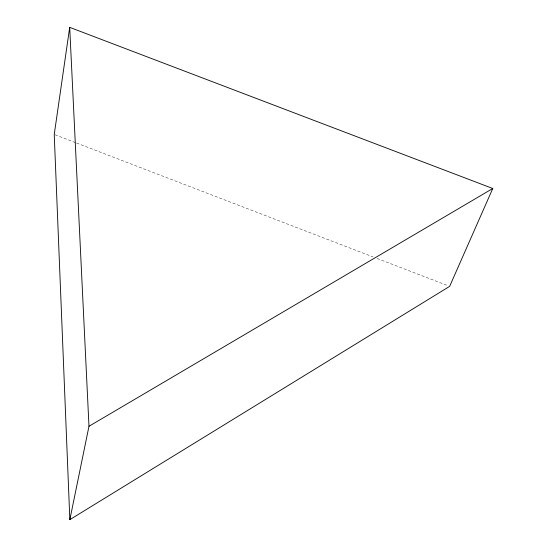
<?xml version="1.0" encoding="UTF-8"?>
<svg xmlns="http://www.w3.org/2000/svg" width="547" height="547" viewBox="0 0 547 547"><rect width="100%" height="100%" fill="white"/><g stroke="black" fill="none" stroke-linecap="round" stroke-linejoin="round"><path stroke-width="0.41" stroke-dasharray="2.73 2.05" d="M55.028 134.76L75.759 142.726M76.553 143.034L373.122 256.946M377.109 258.478L448.061 285.732"/><path stroke-width="0.82" d="M69.695 27.35L54.235 134.459L69.845 519.65L449.655 286.348L492.765 188.496L69.695 27.35L88.983 426.277L69.845 519.65M88.983 426.277L492.765 188.496"/></g></svg>
